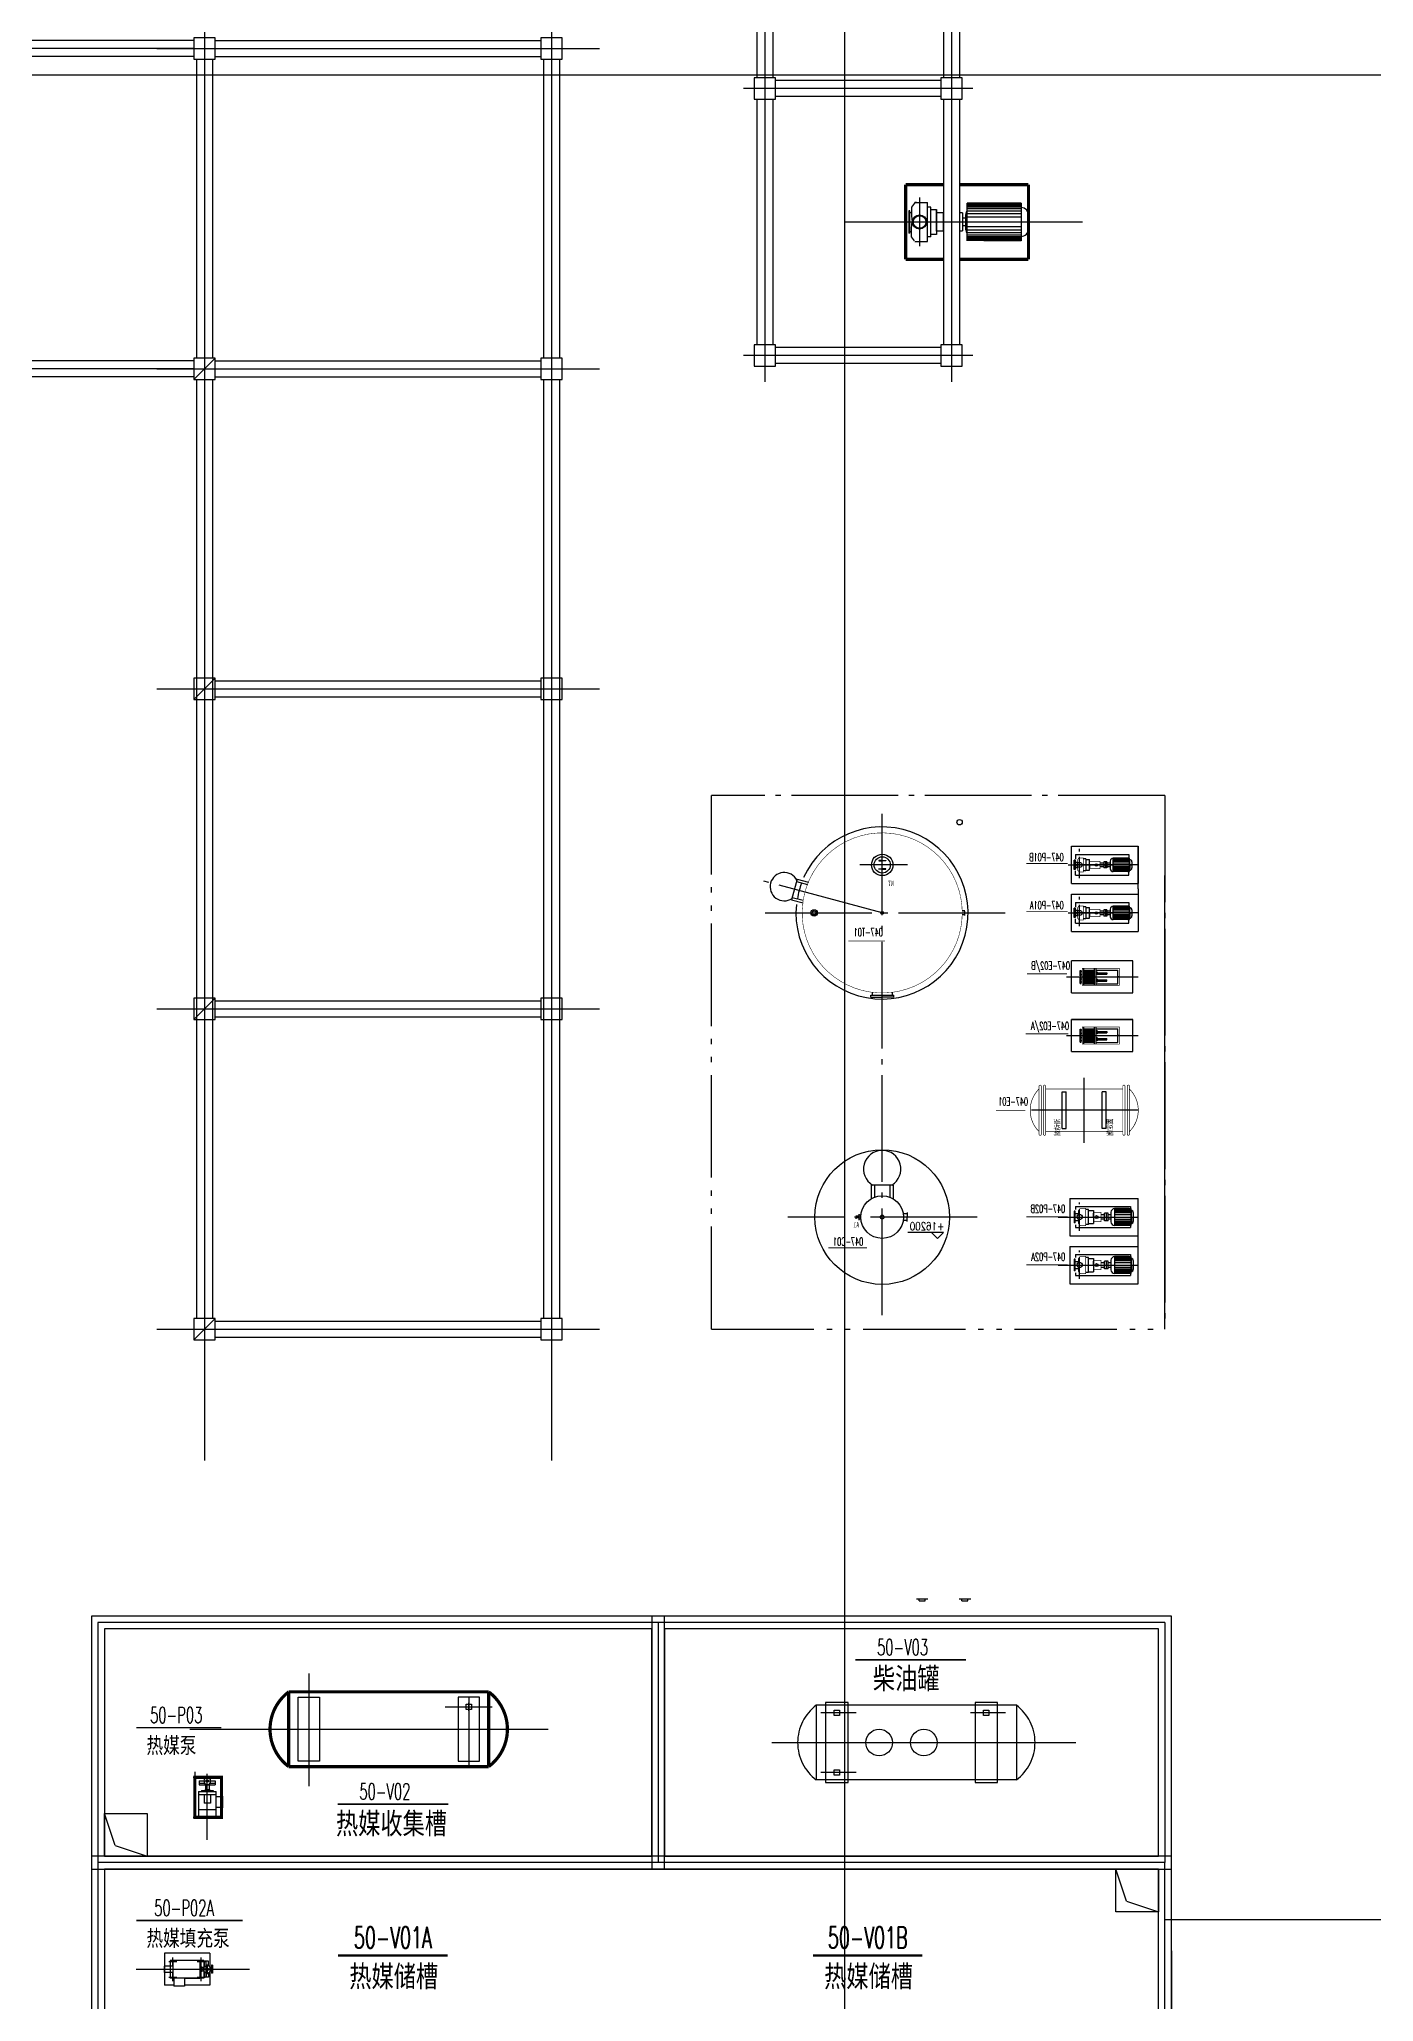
# Model space of a CAD drawing. Header units: metres. Extents: x -170 to 1091, y -90 to 504.
# Drawn here: x 284.9 to 309.91, y 63.89 to 100.67 of the extents above; entities that cross this region are included whole.
import ezdxf
from ezdxf.enums import TextEntityAlignment as Align

# ---------------------------------------------------------------- set-up
doc = ezdxf.new("R2010")
doc.units = ezdxf.units.M
for name, pattern in [('ACAD_ISO05W100', [33, 24, -3, 0, -3, 0, -3]), ('CENTER', [50.8, 31.75, -6.35, 6.35, -6.35]), ('CENTER2', [28.575, 19.05, -3.175, 3.175, -3.175]), ('CONTINOUS', [0]), ('DASH', [0.35, 0.25, -0.1]), ('DASHED', [19.05, 12.7, -6.35]), ('DOTE', [2.42, 2, -0.2, 0.02, -0.2]), ('PF_CENTER', [400, 250, -50, 50, -50]), ('PHANTOM2', [1.25, 0.625, -0.125, 0.125, -0.125, 0.125, -0.125])]:
    doc.linetypes.add(name, pattern=pattern)
for name, color, linetype in [('05', 4, 'PF_CENTER'), ('1', 7, 'CONTINUOUS'), ('3', 1, 'PHANTOM2'), ('AXIS_LINE', 1, 'CENTER'), ('DOTE', 1, 'DOTE'), ('JICHU', 3, 'CONTINUOUS'), ('PUB_DIM', 3, 'CONTINUOUS'), ('PUB_TEXT', 7, 'CONTINUOUS'), ('road', 2, 'CONTINUOUS'), ('基本标注', 4, 'CONTINUOUS'), ('基础线', 1, 'CONTINUOUS'), ('墙线', 1, 'CONTINUOUS'), ('定位中心线', 3, 'CENTER2'), ('方格网', 6, 'CONTINUOUS'), ('管架', 30, 'CONTINUOUS'), ('粗实线', 1, 'CONTINUOUS'), ('设备', 4, 'CONTINUOUS'), ('设备外型线', 4, 'CONTINUOUS')]:
    doc.layers.add(name, color=color, linetype=linetype)
doc.styles.add('_HZTXT', font='simplex.shx', dxfattribs={"width": 0.75, "bigfont": 'HZTXT.shx'})
doc.styles.add('DIM_FONT', font='SIMPLEX', dxfattribs={"width": 0.7, "bigfont": 'GBCBIG'})
doc.styles.add('YU1', font='txt', dxfattribs={"width": 0.75})

# ---------------------------------------------------------------- blocks, each defined once
blk = doc.blocks.new('A$C58FD6C44')
at = {"layer": 'JICHU'}
for p, q in [((0, 75), (150, 75)), ((75, 150), (75, 0))]:
    blk.add_line(p, q, dxfattribs=at)

msp = doc.modelspace()

# ---------------------------------------------------------------- linework, layer by layer
at = {"ltscale": 50}
for p, q in [((287.8, 94.299), (288.2, 94.699)), ((287.8, 88.299), (288.2, 88.699)), ((287.101, 88.499), (295.399, 88.499)), ((287.101, 82.499), (295.399, 82.499)), ((287.8, 82.299), (288.2, 82.699)), ((287.8, 76.299), (288.2, 76.699)), ((287.101, 76.499), (295.399, 76.499))]:
    msp.add_line(p, q, dxfattribs=at)
at = {"ltscale": 5}
for p, q in [((304.25, 84.849), (304.25, 85.549)), ((304.25, 85.549), (305.5, 85.549)), ((305.5, 84.749), (305.5, 85.549)), ((305.5, 85.549), (305.5, 84.849)), ((300.634, 85.279), (300.634, 85.273)), ((300.7, 85.279), (300.634, 85.279)), ((300.634, 85.273), (300.7, 85.273)), ((300.634, 85.119), (300.634, 85.124)), ((300.634, 85.124), (300.7, 85.124)), ((300.7, 85.119), (300.634, 85.119)), ((300.7, 85.279), (300.766, 85.279)), ((300.766, 85.273), (300.7, 85.273)), ((300.766, 85.124), (300.7, 85.124)), ((300.7, 85.119), (300.766, 85.119)), ((300.766, 85.279), (300.766, 85.273)), ((300.766, 85.119), (300.766, 85.124)), ((304.314, 85.25), (304.36, 85.25)), ((304.314, 85.148), (304.36, 85.148)), ((305.301, 85.073), (305.336, 85.073)), ((305.336, 85.073), (305.336, 85.325)), ((299.107, 84.934), (299.002, 84.545)), ((299.094, 84.889), (299.301, 84.833)), ((299.107, 84.934), (299.321, 84.877)), ((304.25, 84.849), (305.5, 84.849)), ((304.25, 83.949), (304.25, 84.649)), ((304.25, 84.649), (305.5, 84.649)), ((305.5, 84.749), (305.5, 83.949)), ((299.002, 84.545), (299.217, 84.488)), ((299.015, 84.591), (299.221, 84.535)), ((302.244, 84.336), (302.199, 84.336)), ((302.244, 84.261), (302.199, 84.261)), ((302.244, 84.299), (302.244, 84.349)), ((302.244, 84.299), (302.244, 84.249)), ((304.314, 84.35), (304.36, 84.35)), ((304.314, 84.248), (304.36, 84.248)), ((305.336, 84.173), (305.336, 84.425)), ((304.25, 83.949), (305.5, 83.949)), ((305.301, 84.173), (305.336, 84.173)), ((304.25, 82.799), (304.25, 83.399)), ((305.395, 83.399), (304.25, 83.399)), ((304.41, 83.117), (304.41, 83.222)), ((304.41, 83.222), (304.429, 83.222)), ((304.429, 83.117), (304.429, 83.222)), ((304.452, 83.199), (304.429, 83.199)), ((304.452, 83.139), (304.429, 83.139)), ((304.482, 82.939), (304.482, 83.259)), ((304.482, 83.229), (304.682, 83.229)), ((304.502, 82.969), (304.502, 83.229)), ((304.522, 82.969), (304.522, 83.229)), ((304.542, 82.969), (304.542, 83.229)), ((304.562, 82.969), (304.562, 83.229)), ((304.582, 82.969), (304.582, 83.229)), ((304.602, 82.969), (304.602, 83.229)), ((304.622, 82.969), (304.622, 83.229)), ((304.642, 82.969), (304.642, 83.229)), ((304.662, 82.969), (304.662, 83.229)), ((304.682, 82.939), (304.682, 83.259)), ((304.712, 82.939), (304.712, 83.259)), ((304.712, 83.229), (305.115, 83.229)), ((304.73, 83.19), (304.746, 83.179)), ((304.73, 83.142), (304.746, 83.153)), ((304.746, 83.179), (304.913, 83.179)), ((304.746, 83.153), (304.913, 83.153)), ((304.913, 83.179), (304.913, 83.153)), ((305.115, 82.969), (305.115, 83.229)), ((305.395, 82.799), (305.395, 83.399)), ((300.512, 82.815), (300.512, 82.756)), ((300.887, 82.815), (300.887, 82.756)), ((304.25, 82.799), (305.395, 82.799)), ((304.41, 83.117), (304.429, 83.117)), ((304.41, 83.082), (304.429, 83.082)), ((304.41, 82.977), (304.41, 83.082)), ((304.41, 82.977), (304.429, 82.977)), ((304.429, 82.977), (304.429, 83.082)), ((304.452, 83.059), (304.429, 83.059)), ((304.452, 82.999), (304.429, 82.999)), ((304.482, 82.969), (304.682, 82.969)), ((304.712, 82.969), (305.115, 82.969)), ((304.73, 83.057), (304.746, 83.046)), ((304.73, 83.009), (304.746, 83.02)), ((304.746, 83.046), (304.913, 83.046)), ((304.746, 83.02), (304.913, 83.02)), ((304.913, 83.02), (304.913, 83.046)), ((305.145, 83.099), (305.115, 83.099)), ((300.485, 82.722), (300.485, 82.756)), ((300.485, 82.756), (300.915, 82.756)), ((300.485, 82.722), (300.7, 82.722)), ((300.915, 82.722), (300.7, 82.722)), ((300.915, 82.722), (300.915, 82.756)), ((304.25, 82.299), (305.395, 82.299)), ((304.25, 81.699), (304.25, 82.299)), ((305.395, 82.299), (304.25, 82.299)), ((304.41, 82.016), (304.41, 82.122)), ((304.41, 82.122), (304.429, 82.122)), ((304.429, 82.016), (304.429, 82.122)), ((304.452, 82.099), (304.429, 82.099)), ((304.452, 82.039), (304.429, 82.039)), ((304.482, 81.839), (304.482, 82.159)), ((304.482, 82.129), (304.682, 82.129)), ((304.502, 81.869), (304.502, 82.129)), ((304.522, 81.869), (304.522, 82.129)), ((304.542, 81.869), (304.542, 82.129)), ((304.562, 81.869), (304.562, 82.129)), ((304.582, 81.869), (304.582, 82.129)), ((304.602, 81.869), (304.602, 82.129)), ((304.622, 81.869), (304.622, 82.129)), ((304.642, 81.869), (304.642, 82.129)), ((304.662, 81.869), (304.662, 82.129)), ((304.682, 81.839), (304.682, 82.159)), ((304.712, 81.839), (304.712, 82.159)), ((304.712, 82.129), (305.115, 82.129)), ((304.73, 82.09), (304.746, 82.079)), ((304.73, 82.042), (304.746, 82.052)), ((304.746, 82.079), (304.913, 82.079)), ((304.746, 82.052), (304.913, 82.052)), ((304.913, 82.079), (304.913, 82.052)), ((305.115, 81.869), (305.115, 82.129)), ((305.395, 81.699), (305.395, 82.299)), ((304.25, 81.699), (305.395, 81.699)), ((304.41, 82.016), (304.429, 82.016)), ((304.41, 81.982), (304.429, 81.982)), ((304.41, 81.876), (304.41, 81.982)), ((304.41, 81.876), (304.429, 81.876)), ((304.429, 81.876), (304.429, 81.982)), ((304.452, 81.959), (304.429, 81.959)), ((304.452, 81.899), (304.429, 81.899)), ((304.482, 81.869), (304.682, 81.869)), ((304.712, 81.869), (305.115, 81.869)), ((304.73, 81.956), (304.746, 81.946)), ((304.73, 81.909), (304.746, 81.919)), ((304.746, 81.946), (304.913, 81.946)), ((304.746, 81.919), (304.913, 81.919)), ((304.913, 81.919), (304.913, 81.946)), ((305.145, 81.999), (305.115, 81.999)), ((300.494, 79.199), (300.494, 78.942)), ((300.906, 79.199), (300.494, 79.199)), ((300.557, 79.199), (300.557, 78.973)), ((300.843, 79.199), (300.843, 78.973)), ((300.906, 79.199), (300.906, 78.942)), ((304.219, 78.949), (304.219, 78.249)), ((304.219, 78.949), (305.5, 78.949)), ((305.331, 78.757), (305.36, 78.757)), ((305.36, 78.757), (305.36, 78.442)), ((305.5, 77.348), (305.5, 78.949)), ((300.213, 78.63), (300.213, 78.599)), ((300.265, 78.616), (300.213, 78.616)), ((300.213, 78.568), (300.213, 78.599)), ((300.265, 78.582), (300.213, 78.582)), ((300.265, 78.541), (300.265, 78.653)), ((300.265, 78.639), (300.302, 78.639)), ((300.302, 78.56), (300.265, 78.56)), ((301.166, 78.661), (301.094, 78.661)), ((301.166, 78.536), (301.094, 78.536)), ((301.166, 78.683), (301.166, 78.599)), ((301.166, 78.515), (301.166, 78.599)), ((304.318, 78.663), (304.375, 78.663)), ((304.318, 78.535), (304.375, 78.535)), ((304.219, 78.249), (305.5, 78.249)), ((304.219, 78.049), (304.219, 77.349)), ((304.219, 78.049), (305.5, 78.049)), ((304.318, 77.763), (304.375, 77.763)), ((304.318, 77.635), (304.375, 77.635)), ((305.331, 77.857), (305.36, 77.857)), ((305.36, 77.857), (305.36, 77.542)), ((304.219, 77.349), (305.5, 77.349))]:
    msp.add_line(p, q, dxfattribs=at)
for p, q in [((304.25, 85.043), (304.25, 85.355)), ((304.3, 85.112), (304.3, 85.286)), ((304.314, 85.286), (304.3, 85.286)), ((304.314, 85.112), (304.3, 85.112)), ((304.314, 85.286), (304.314, 85.112)), ((304.515, 85.312), (304.475, 85.312)), ((304.515, 85.085), (304.475, 85.085)), ((304.515, 85.312), (304.515, 85.085)), ((304.515, 85.298), (304.586, 85.298)), ((304.515, 85.099), (304.586, 85.099)), ((304.586, 85.099), (304.586, 85.298)), ((304.586, 85.198), (304.586, 85.142)), ((304.855, 85.233), (304.784, 85.233)), ((304.855, 85.164), (304.784, 85.164)), ((304.855, 85.256), (304.855, 85.141)), ((304.884, 85.256), (304.855, 85.256)), ((304.884, 85.141), (304.855, 85.141)), ((304.884, 85.256), (304.884, 85.141)), ((304.912, 85.256), (304.884, 85.256)), ((304.912, 85.141), (304.884, 85.141)), ((304.912, 85.256), (304.912, 85.141)), ((304.976, 85.233), (304.912, 85.233)), ((304.976, 85.164), (304.912, 85.164)), ((304.976, 85.128), (304.976, 85.27)), ((305.031, 85.073), (305.031, 85.325)), ((305.336, 85.325), (305.031, 85.325)), ((305.336, 85.317), (305.031, 85.317)), ((305.336, 85.31), (305.031, 85.31)), ((305.336, 85.302), (305.031, 85.302)), ((305.336, 85.291), (305.031, 85.291)), ((305.336, 85.278), (305.031, 85.278)), ((305.336, 85.26), (305.031, 85.26)), ((305.336, 85.234), (305.031, 85.234)), ((305.336, 85.163), (305.031, 85.163)), ((305.336, 85.138), (305.031, 85.138)), ((305.336, 85.119), (305.031, 85.119)), ((305.336, 85.106), (305.031, 85.106)), ((305.336, 85.095), (305.031, 85.095)), ((305.336, 85.087), (305.031, 85.087)), ((305.336, 85.08), (305.031, 85.08)), ((305.301, 85.073), (305.031, 85.073)), ((305.38, 85.255), (305.38, 85.142)), ((302.244, 84.329), (302.244, 84.299)), ((304.25, 84.143), (304.25, 84.455)), ((304.3, 84.212), (304.3, 84.386)), ((304.314, 84.386), (304.3, 84.386)), ((304.314, 84.386), (304.314, 84.212)), ((304.515, 84.412), (304.475, 84.412)), ((304.515, 84.412), (304.515, 84.185)), ((304.515, 84.398), (304.586, 84.398)), ((304.586, 84.199), (304.586, 84.398)), ((304.586, 84.298), (304.586, 84.242)), ((304.855, 84.333), (304.784, 84.333)), ((304.855, 84.264), (304.784, 84.264)), ((304.855, 84.356), (304.855, 84.241)), ((304.884, 84.356), (304.855, 84.356)), ((304.884, 84.241), (304.855, 84.241)), ((304.884, 84.356), (304.884, 84.241)), ((304.912, 84.356), (304.884, 84.356)), ((304.912, 84.241), (304.884, 84.241)), ((304.912, 84.356), (304.912, 84.241)), ((304.976, 84.333), (304.912, 84.333)), ((304.976, 84.264), (304.912, 84.264)), ((304.976, 84.228), (304.976, 84.37)), ((305.031, 84.173), (305.031, 84.425)), ((305.336, 84.425), (305.031, 84.425)), ((305.336, 84.417), (305.031, 84.417)), ((305.336, 84.41), (305.031, 84.41)), ((305.336, 84.402), (305.031, 84.402)), ((305.336, 84.391), (305.031, 84.391)), ((305.336, 84.378), (305.031, 84.378)), ((305.336, 84.36), (305.031, 84.36)), ((305.336, 84.334), (305.031, 84.334)), ((305.336, 84.263), (305.031, 84.263)), ((305.336, 84.238), (305.031, 84.238)), ((305.38, 84.355), (305.38, 84.242)), ((304.314, 84.212), (304.3, 84.212)), ((304.515, 84.185), (304.475, 84.185)), ((304.515, 84.199), (304.586, 84.199)), ((305.336, 84.219), (305.031, 84.219)), ((305.336, 84.206), (305.031, 84.206)), ((305.336, 84.195), (305.031, 84.195)), ((305.336, 84.187), (305.031, 84.187)), ((305.336, 84.18), (305.031, 84.18)), ((305.301, 84.173), (305.031, 84.173)), ((304.219, 78.755), (304.219, 78.443)), ((304.569, 78.741), (304.519, 78.741)), ((304.569, 78.457), (304.569, 78.741)), ((304.569, 78.723), (304.658, 78.723)), ((304.658, 78.723), (304.658, 78.475)), ((305.056, 78.757), (305.056, 78.442)), ((305.331, 78.757), (305.056, 78.757)), ((305.36, 78.748), (305.056, 78.748)), ((305.36, 78.738), (305.056, 78.738)), ((305.36, 78.729), (305.056, 78.729)), ((305.36, 78.715), (305.056, 78.715)), ((304.318, 78.708), (304.3, 78.708)), ((304.3, 78.708), (304.3, 78.491)), ((304.318, 78.491), (304.3, 78.491)), ((304.318, 78.491), (304.318, 78.708)), ((304.569, 78.457), (304.519, 78.457)), ((304.569, 78.475), (304.658, 78.475)), ((304.658, 78.6), (304.658, 78.67)), ((304.865, 78.642), (304.803, 78.642)), ((304.865, 78.556), (304.803, 78.556)), ((304.865, 78.527), (304.865, 78.671)), ((304.901, 78.671), (304.865, 78.671)), ((304.901, 78.527), (304.865, 78.527)), ((304.901, 78.527), (304.901, 78.671)), ((304.937, 78.671), (304.901, 78.671)), ((304.937, 78.527), (304.901, 78.527)), ((304.937, 78.527), (304.937, 78.671)), ((304.986, 78.642), (304.937, 78.642)), ((304.986, 78.556), (304.937, 78.556)), ((304.986, 78.688), (304.986, 78.511)), ((305.36, 78.699), (305.056, 78.699)), ((305.36, 78.676), (305.056, 78.676)), ((305.36, 78.643), (305.056, 78.643)), ((305.36, 78.555), (305.056, 78.555)), ((305.36, 78.523), (305.056, 78.523)), ((305.36, 78.5), (305.056, 78.5)), ((305.36, 78.484), (305.056, 78.484)), ((305.36, 78.47), (305.056, 78.47)), ((305.36, 78.46), (305.056, 78.46)), ((305.36, 78.451), (305.056, 78.451)), ((305.36, 78.442), (305.056, 78.442)), ((305.41, 78.528), (305.41, 78.67)), ((304.219, 77.855), (304.219, 77.543)), ((304.318, 77.808), (304.3, 77.808)), ((304.3, 77.808), (304.3, 77.591)), ((304.318, 77.591), (304.318, 77.808)), ((304.569, 77.841), (304.519, 77.841)), ((304.569, 77.557), (304.569, 77.841)), ((304.569, 77.823), (304.658, 77.823)), ((304.658, 77.823), (304.658, 77.575)), ((304.658, 77.7), (304.658, 77.77)), ((304.865, 77.742), (304.803, 77.742)), ((304.865, 77.656), (304.803, 77.656)), ((304.865, 77.627), (304.865, 77.771)), ((304.901, 77.771), (304.865, 77.771)), ((304.901, 77.627), (304.865, 77.627)), ((304.901, 77.627), (304.901, 77.771)), ((304.937, 77.771), (304.901, 77.771)), ((304.937, 77.627), (304.901, 77.627)), ((304.937, 77.627), (304.937, 77.771)), ((304.986, 77.742), (304.937, 77.742)), ((304.986, 77.656), (304.937, 77.656)), ((304.986, 77.788), (304.986, 77.611)), ((305.056, 77.857), (305.056, 77.542)), ((305.331, 77.857), (305.056, 77.857)), ((305.36, 77.848), (305.056, 77.848)), ((305.36, 77.838), (305.056, 77.838)), ((305.36, 77.829), (305.056, 77.829)), ((305.36, 77.815), (305.056, 77.815)), ((305.36, 77.799), (305.056, 77.799)), ((305.36, 77.776), (305.056, 77.776)), ((305.36, 77.743), (305.056, 77.743)), ((305.36, 77.655), (305.056, 77.655)), ((305.36, 77.623), (305.056, 77.623)), ((305.41, 77.628), (305.41, 77.77)), ((304.318, 77.591), (304.3, 77.591)), ((304.569, 77.557), (304.519, 77.557)), ((304.569, 77.575), (304.658, 77.575)), ((305.36, 77.6), (305.056, 77.6)), ((305.36, 77.584), (305.056, 77.584)), ((305.36, 77.57), (305.056, 77.57)), ((305.36, 77.56), (305.056, 77.56)), ((305.36, 77.551), (305.056, 77.551)), ((305.36, 77.542), (305.056, 77.542)), ((292.95, 69.344), (292.95, 69.494)), ((287.885, 67.829), (287.885, 67.364)), ((287.885, 67.829), (288.215, 67.829)), ((287.885, 67.775), (288.215, 67.775)), ((287.9, 68.029), (287.982, 68.029)), ((287.9, 68.029), (287.9, 67.959)), ((287.9, 67.989), (287.996, 67.989)), ((287.9, 67.959), (288.2, 67.959)), ((287.94, 67.849), (288.16, 67.849)), ((287.94, 67.849), (287.94, 67.829)), ((287.99, 67.775), (287.99, 67.615)), ((288.01, 67.869), (288.09, 67.869)), ((288.01, 67.869), (288.01, 67.849)), ((288.014, 67.959), (288.014, 67.869)), ((288.086, 67.959), (288.086, 67.869)), ((288.09, 67.869), (288.09, 67.849)), ((288.104, 67.989), (288.2, 67.989)), ((288.11, 67.775), (288.11, 67.615)), ((288.117, 68.029), (288.2, 68.029)), ((288.16, 67.849), (288.16, 67.829)), ((288.2, 68.029), (288.2, 67.959)), ((288.215, 67.364), (288.215, 67.829)), ((288.215, 67.775), (288.215, 67.795)), ((288.215, 67.74), (288.345, 67.74)), ((287.885, 67.493), (288.215, 67.493)), ((288.11, 67.615), (287.99, 67.615)), ((288.215, 67.54), (288.345, 67.54)), ((287.405, 64.559), (287.245, 64.559)), ((287.245, 64.439), (287.245, 64.559)), ((287.405, 64.439), (287.245, 64.439)), ((287.405, 64.664), (287.405, 64.334)), ((287.909, 64.664), (287.909, 64.334)), ((287.929, 64.609), (287.909, 64.609)), ((287.929, 64.389), (287.909, 64.389)), ((287.929, 64.609), (287.929, 64.389)), ((287.949, 64.539), (287.929, 64.539)), ((287.949, 64.459), (287.929, 64.459)), ((287.949, 64.539), (287.949, 64.459)), ((287.982, 64.535), (287.949, 64.535)), ((287.982, 64.463), (287.949, 64.463)), ((288.03, 64.432), (288.03, 64.649)), ((288.03, 64.565), (288.03, 64.349)), ((287.625, 64.334), (287.909, 64.334))]:
    msp.add_line(p, q)
at = {"color": 1, "ltscale": 5}
for p, q in [((304.325, 85.394), (304.325, 85.308)), ((304.325, 85.394), (305.325, 85.394)), ((305.325, 85.394), (305.325, 85.325)), ((304.325, 85.004), (304.325, 85.09)), ((304.325, 85.004), (305.325, 85.004)), ((305.325, 85.004), (305.325, 85.073)), ((304.325, 84.494), (304.325, 84.408)), ((304.325, 84.494), (305.325, 84.494)), ((305.325, 84.494), (305.325, 84.425)), ((304.325, 84.104), (304.325, 84.19)), ((304.325, 84.104), (305.325, 84.104)), ((305.325, 84.104), (305.325, 84.173)), ((304.325, 78.794), (304.325, 78.743)), ((304.325, 78.794), (305.355, 78.794)), ((305.355, 78.794), (305.355, 78.757)), ((304.325, 78.455), (304.325, 78.404)), ((304.325, 78.404), (305.355, 78.404)), ((305.355, 78.442), (305.355, 78.404)), ((304.325, 77.894), (304.325, 77.843)), ((304.325, 77.894), (305.355, 77.894)), ((305.355, 77.894), (305.355, 77.857)), ((304.325, 77.555), (304.325, 77.504)), ((304.325, 77.504), (305.355, 77.504)), ((305.355, 77.542), (305.355, 77.504))]:
    msp.add_line(p, q, dxfattribs=at)
for points, const_width in [([(302.2, 84.299, 2.649501), (300.89, 82.811, 2.649501)], 0.009), ([(300.89, 82.811, 0.377429), (302.2, 84.299, 0.377429)], 0.009), ([(303.64, 81, 0.417229), (303.64, 80.2)], 0.012), ([(303.64, 81.051, -1), (303.681, 81.051, 1), (303.64, 81.051, -1)], 0.012), ([(303.722, 81.051, -1), (303.763, 81.051, 1), (303.722, 81.051, -1)], 0.012), ([(305.251, 81.051, 1), (305.21, 81.051, -1), (305.251, 81.051, 1)], 0.012), ([(305.333, 81.051, 1), (305.292, 81.051, -1), (305.333, 81.051, 1)], 0.012), ([(305.333, 81, -0.417229), (305.333, 80.2)], 0.012), ([(303.64, 80.152, 1), (303.681, 80.152, -1), (303.64, 80.152, 1)], 0.012), ([(303.722, 80.152, 1), (303.763, 80.152, -1), (303.722, 80.152, 1)], 0.012), ([(305.251, 80.152, -1), (305.21, 80.152, 1), (305.251, 80.152, -1)], 0.012), ([(305.333, 80.152, -1), (305.292, 80.152, 1), (305.333, 80.152, -1)], 0.012)]:
    msp.add_lwpolyline(points, format="xyb", dxfattribs=dict(const_width=const_width))
for points, const_width in [([(304.395, 85.329), (304.469, 85.329), (304.469, 85.068), (304.395, 85.068), (304.383, 85.074), (304.361, 85.102), (304.361, 85.153), (304.366, 85.199), (304.361, 85.244), (304.361, 85.295), (304.383, 85.323), (304.397, 85.33)], 0.012), ([(304.586, 85.266), (304.784, 85.266), (304.784, 85.128), (304.586, 85.128)], 0.012), ([(304.586, 85.276), (304.586, 85.276)], 0.0072), ([(304.586, 85.276), (304.586, 85.276)], 0.0072), ([(304.586, 85.276), (304.586, 85.276)], 0.0072), ([(304.586, 85.276), (304.586, 85.276)], 0.0072), ([(304.395, 84.429), (304.469, 84.429), (304.469, 84.168), (304.395, 84.168), (304.383, 84.174), (304.361, 84.202), (304.361, 84.253), (304.366, 84.299), (304.361, 84.344), (304.361, 84.395), (304.383, 84.423), (304.397, 84.43)], 0.012), ([(304.586, 84.366), (304.784, 84.366), (304.784, 84.228), (304.586, 84.228)], 0.012), ([(304.586, 84.376), (304.586, 84.376)], 0.0072), ([(304.586, 84.376), (304.586, 84.376)], 0.0072), ([(304.586, 84.376), (304.586, 84.376)], 0.0072), ([(304.586, 84.376), (304.586, 84.376)], 0.0072), ([(304.452, 82.939), (304.452, 83.259), (305.145, 83.259), (305.145, 82.939), (304.452, 82.939)], 0.012), ([(304.452, 81.839), (304.452, 82.159), (305.145, 82.159), (305.145, 81.839), (304.452, 81.839)], 0.012), ([(303.64, 80.15), (303.64, 81.051)], 0.012), ([(303.681, 80.15), (303.681, 81.052)], 0.012), ([(303.722, 80.151), (303.722, 81.053)], 0.012), ([(303.763, 80.152), (303.763, 81.051)], 0.012), ([(305.21, 81.001), (303.763, 81.001)], 0.012), ([(305.21, 80.152), (305.21, 81.051)], 0.012), ([(305.251, 80.151), (305.251, 81.053)], 0.012), ([(305.292, 80.15), (305.292, 81.052)], 0.012), ([(305.333, 80.15), (305.333, 81.051)], 0.012), ([(305.21, 80.201), (303.763, 80.201)], 0.012), ([(304.418, 78.436), (304.511, 78.436), (304.511, 78.762), (304.418, 78.762), (304.404, 78.755), (304.376, 78.72), (304.376, 78.656), (304.383, 78.599), (304.376, 78.542), (304.376, 78.479), (304.404, 78.444), (304.421, 78.435)], 0.012), ([(304.658, 78.515), (304.803, 78.515), (304.803, 78.688), (304.658, 78.688)], 0.012), ([(304.658, 78.503), (304.658, 78.503)], 0.009), ([(304.658, 78.503), (304.658, 78.503)], 0.009), ([(304.658, 78.503), (304.658, 78.503)], 0.009), ([(304.658, 78.503), (304.658, 78.503)], 0.009), ([(304.418, 77.536), (304.511, 77.536), (304.511, 77.862), (304.418, 77.862), (304.404, 77.855), (304.376, 77.82), (304.376, 77.756), (304.383, 77.699), (304.376, 77.642), (304.376, 77.579), (304.404, 77.544), (304.421, 77.535)], 0.012), ([(304.658, 77.615), (304.803, 77.615), (304.803, 77.788), (304.658, 77.788)], 0.012), ([(304.658, 77.603), (304.658, 77.603)], 0.009), ([(304.658, 77.603), (304.658, 77.603)], 0.009), ([(304.658, 77.603), (304.658, 77.603)], 0.009), ([(304.658, 77.603), (304.658, 77.603)], 0.009), ([(287.975, 68.109), (287.975, 68.089)], 0.015), ([(287.975, 68.109), (288.125, 68.109)], 0.015), ([(287.975, 68.089), (288.019, 68.089)], 0.015), ([(288.014, 68.089), (288.014, 68.086)], 0.015), ([(288.081, 68.089), (288.125, 68.089)], 0.015), ([(288.086, 68.089), (288.086, 68.086)], 0.015), ([(288.125, 68.109), (288.125, 68.089)], 0.015), ([(288.345, 67.74), (288.345, 67.54)], 0.015), ([(287.885, 67.364), (288.215, 67.364)], 0.015)]:
    msp.add_lwpolyline(points, dxfattribs=dict(const_width=const_width))
for points, const_width in [([(304.174, 85.224), (303.404, 85.224)], 0.015), ([(304.174, 84.324), (303.404, 84.324)], 0.015), ([(304.163, 83.158), (303.415, 83.158)], 0.015), ([(304.188, 82.033), (303.39, 82.033)], 0.015), ([(303.384, 80.6), (302.834, 80.6)], 0.015), ([(304.174, 78.602), (303.404, 78.602)], 0.015), ([(300.412, 78.022), (299.687, 78.022)], 0.015), ([(304.174, 77.702), (303.404, 77.702)], 0.015), ([(300.194, 70.299), (302.271, 70.299)], 0.03), ([(286.72, 69.028), (288.311, 69.028)], 0.03), ([(286.72, 65.413), (288.712, 65.413)], 0.03)]:
    msp.add_lwpolyline(points, dxfattribs=dict(at, const_width=const_width))
at = {"ltscale": 2}
for points in [[(290.15, 69.599), (290.15, 68.399), (289.75, 68.399), (289.75, 69.599)], [(293.15, 68.399), (293.15, 69.599), (292.75, 69.599), (292.75, 68.399)], [(292.9, 69.369), (292.9, 69.469), (293, 69.469), (293, 69.369)]]:
    msp.add_lwpolyline(points, close=True, dxfattribs=at)
at = {"color": 1, "ltscale": 5, "elevation": 2.497}
for points, const_width in [([(290.49, 67.594), (292.567, 67.594)], 0.03), ([(290.502, 64.759), (292.555, 64.759)], 0.04), ([(299.402, 64.759), (301.455, 64.759)], 0.04)]:
    msp.add_lwpolyline(points, dxfattribs=dict(at, const_width=const_width))
for points in [[(287.909, 64.664), (287.405, 64.664)], [(288, 64.544), (288, 64.649)], [(288.07, 64.649), (288, 64.649)], [(288, 64.453), (288, 64.349)], [(288.07, 64.563), (288.07, 64.649)], [(288.07, 64.565), (288.07, 64.563)], [(288.07, 64.434), (288.07, 64.349)], [(288.13, 64.535), (288.107, 64.535)], [(288.13, 64.463), (288.107, 64.463)], [(288.15, 64.574), (288.13, 64.574)], [(288.13, 64.574), (288.13, 64.424)], [(288.15, 64.424), (288.13, 64.424)], [(288.15, 64.574), (288.15, 64.424)], [(287.425, 64.334), (287.425, 64.183)], [(287.625, 64.183), (287.425, 64.183)], [(287.625, 64.334), (287.625, 64.183)], [(288.07, 64.349), (288, 64.349)]]:
    msp.add_lwpolyline(points)
at = {"ltscale": 5}
for centre, radius in [((300.7, 85.199), 0.201), ((300.7, 85.199), 0.152), ((299.425, 84.299), 0.0607), ((299.425, 84.299), 0.0375), ((300.7, 84.299), 0.0264), ((300.7, 78.599), 1.262), ((300.7, 78.599), 0.4), ((300.7, 78.599), 0.0352)]:
    msp.add_circle(centre, radius, dxfattribs=at)
for centre, radius in [((304.4, 85.199), 0.0473), ((304.4, 84.299), 0.0473), ((304.4, 78.599), 0.049), ((304.4, 77.699), 0.049), ((288.05, 68.029), 0.024), ((288.05, 64.499), 0.024)]:
    msp.add_circle(centre, radius)
for centre, radius, start, end in [((300.696, 84.298), 1.613, 174.3653, 155.6347), ((298.864, 84.791), 0.265, 26.7558, 303.2442), ((300.338, 84.396), 1.238, 157.8454, 172.1546), ((300.7, 79.499), 0.35, 301.0027, 238.9973)]:
    msp.add_arc(centre, radius, start, end, dxfattribs=at)
for centre, radius, start, end in [((305.031, 85.27), 0.0553, 90, 180), ((305.031, 85.128), 0.0553, 180, 270), ((305.336, 85.255), 0.0442, 0, 90), ((305.336, 85.142), 0.0442, 270, 0), ((305.031, 84.37), 0.0553, 90, 180), ((305.336, 84.355), 0.0442, 0, 90), ((305.336, 84.242), 0.0442, 270, 0), ((305.031, 84.228), 0.0553, 180, 270), ((305.056, 78.688), 0.0691, 90, 180), ((305.354, 78.67), 0.056, 0.2967, 83.0557), ((305.056, 78.511), 0.0691, 180, 270), ((305.354, 78.529), 0.056, 276.9443, 359.7033), ((305.056, 77.788), 0.0691, 90, 180), ((305.354, 77.77), 0.056, 0.2967, 83.0557), ((305.354, 77.629), 0.056, 276.9443, 359.7033), ((305.056, 77.611), 0.0691, 180, 270), ((288.05, 68.029), 0.0675, 0, 180), ((288.05, 68.029), 0.0675, 180, 0), ((288.039, 64.499), 0.0675, 90, 270), ((288.05, 64.499), 0.0675, 270, 90)]:
    msp.add_arc(centre, radius, start, end)
at = {"layer": '05', "ltscale": 8}
for p, q in [((287.8, 100.499, 0), (280.5, 100.499, 0)), ((287.8, 94.499, 0), (280.5, 94.499, 0))]:
    msp.add_line(p, q, dxfattribs=at)
at = {"layer": '1', "linetype": 'ByBlock', "ltscale": 5, "const_width": 0.0112}
msp.add_lwpolyline([(300.752, 83.771), (300.068, 83.771)], dxfattribs=at)
at = {"layer": '3', "linetype": 'CONTINOUS'}
for p, q in [((304.73, 83.19), (304.712, 83.19)), ((304.73, 83.142), (304.712, 83.142)), ((304.73, 83.19), (304.73, 83.142)), ((304.746, 83.179), (304.746, 83.153)), ((304.913, 83.166), (304.746, 83.166)), ((304.73, 83.057), (304.712, 83.057)), ((304.73, 83.009), (304.712, 83.009)), ((304.73, 83.009), (304.73, 83.057)), ((304.746, 83.02), (304.746, 83.046)), ((304.913, 83.033), (304.746, 83.033)), ((304.73, 82.09), (304.712, 82.09)), ((304.73, 82.042), (304.712, 82.042)), ((304.73, 82.09), (304.73, 82.042)), ((304.746, 82.079), (304.746, 82.052)), ((304.913, 82.066), (304.746, 82.066)), ((304.73, 81.956), (304.712, 81.956)), ((304.73, 81.909), (304.712, 81.909)), ((304.73, 81.909), (304.73, 81.956)), ((304.746, 81.919), (304.746, 81.946)), ((304.913, 81.932), (304.746, 81.932))]:
    msp.add_line(p, q, dxfattribs=at)
at = {"layer": 'AXIS_LINE'}
for p, q in [((301.171, 85.199), (300.282, 85.199)), ((305.5, 85.199), (304.296, 85.199)), ((305.5, 84.299), (304.296, 84.299))]:
    msp.add_line(p, q, dxfattribs=at)
at = {"layer": 'DOTE', "ltscale": 1000}
for p, q in [((301.4, 97.705, -2.498), (301.4, 96.793, -2.498)), ((287.721, 68.999), (294.44, 68.999)), ((298.631, 68.749), (304.33, 68.749))]:
    msp.add_line(p, q, dxfattribs=at)
at = {"layer": 'DOTE'}
for p, q in [((306, 86.499), (297.5, 86.499)), ((306, 86.499), (306, 76.499)), ((300.7, 76.759), (300.7, 86.153)), ((304.184, 85.199), (305.371, 85.199)), ((300.7, 84.299), (298.431, 84.907)), ((298.505, 84.299), (303.094, 84.299)), ((304.184, 84.299), (305.371, 84.299)), ((304.156, 83.099), (305.5, 83.099)), ((304.156, 81.999), (305.5, 81.999)), ((304.486, 79.989), (304.486, 81.21)), ((305.5, 80.6), (303.323, 80.6)), ((302.48, 78.599), (298.934, 78.599)), ((303.999, 78.599), (305.5, 78.599)), ((303.999, 77.699), (305.5, 77.699))]:
    msp.add_line(p, q, dxfattribs=at)
at = {"layer": 'DOTE', "linetype": 'ACAD_ISO05W100', "ltscale": 0.08}
for q in [(297.5, 86.499), (306, 76.499)]:
    msp.add_line((297.5, 76.499), q, dxfattribs=at)
at = {"layer": 'DOTE', "ltscale": 0.2}
for p, q in [((304.4, 84.953), (304.4, 85.499)), ((304.4, 84.053), (304.4, 84.599)), ((304.4, 78.339), (304.4, 78.871)), ((304.4, 77.439), (304.4, 77.971))]:
    msp.add_line(p, q, dxfattribs=at)
at = {"layer": 'DOTE', "ltscale": 500}
msp.add_line((289.95, 70.045), (289.95, 67.929), dxfattribs=at)
at = {"layer": 'DOTE', "ltscale": 20}
msp.add_line((292.95, 69.596), (292.95, 68.299), dxfattribs=at)
at = {"layer": 'DOTE', "ltscale": 300}
msp.add_line((292.511, 69.419), (293.389, 69.419), dxfattribs=at)
at = {"layer": 'DOTE', "ltscale": 10}
msp.add_line((287.951, 68.029), (288.151, 68.029), dxfattribs=at)
at = {"layer": 'PUB_DIM'}
for p, q in [((301.734, 78.31), (301.178, 78.31)), ((301.847, 78.31), (301.622, 78.31)), ((301.622, 78.31), (301.734, 78.197)), ((301.734, 78.197), (301.847, 78.31))]:
    msp.add_line(p, q, dxfattribs=at)
at = {"layer": 'road', "linetype": 'Continuous'}
for p, q in [((313.18, 65.429), (306, 65.429)), ((306.12, 64.845), (306.12, 40))]:
    msp.add_line(p, q, dxfattribs=at)
at = {"layer": '基本标注', "ltscale": 0.01}
for p, q in [((288, 131), (288, 74.034)), ((294.5, 131), (294.5, 74.034)), ((298.5, 119.749), (298.5, 94.25)), ((302, 119.749), (302, 94.25)), ((287.101, 100.499), (295.399, 100.499)), ((302.4, 99.749), (298.1, 99.749)), ((302.4, 94.749), (298.1, 94.749)), ((287.101, 94.499), (295.399, 94.499)), ((306, 76.499), (306, 84.999))]:
    msp.add_line(p, q, dxfattribs=at)
at = {"layer": '基本标注', "linetype": 'DASH', "ltscale": 1000}
for p, q in [((299.465, 69.449), (299.465, 68.049)), ((303.215, 69.449), (299.465, 69.449)), ((300.213, 69.309), (299.552, 69.309)), ((303.013, 69.309), (302.352, 69.309)), ((303.215, 69.449), (303.215, 68.049)), ((303.215, 68.049), (299.465, 68.049)), ((300.213, 68.189), (299.552, 68.189))]:
    msp.add_line(p, q, dxfattribs=at)
at = {"layer": '基本标注', "const_width": 0.06}
for points in [[(301.141, 97.949), (301.85, 97.949)], [(302.15, 97.949), (302.85, 97.949)], [(302.85, 97.949), (303.441, 97.949)], [(303.441, 97.949), (303.441, 96.549)], [(301.141, 96.549), (301.85, 96.549)], [(302.15, 96.549), (302.85, 96.549)], [(302.85, 96.549), (303.441, 96.549)], [(289.575, 69.699), (289.575, 68.299)], [(293.325, 69.699), (289.575, 69.699)], [(293.325, 69.699), (293.325, 68.299)], [(287.815, 67.349), (288.315, 67.349), (288.315, 68.099), (287.815, 68.099), (287.815, 67.349)], [(293.325, 68.299), (289.575, 68.299)]]:
    msp.add_lwpolyline(points, dxfattribs=at)
at = {"layer": '基本标注', "const_width": 0.06, "elevation": -2.498}
msp.add_lwpolyline([(301.141, 97.949), (301.141, 96.549)], dxfattribs=at)
at = {"layer": '基本标注', "const_width": 0.06}
for points in [[(289.575, 68.299, -0.5), (289.575, 69.699)], [(293.325, 68.299, 0.5), (293.325, 69.699)]]:
    msp.add_lwpolyline(points, format="xyb", dxfattribs=at)
at = {"layer": '基本标注', "linetype": 'DASH', "ltscale": 1000}
for points in [[(300.06, 67.999), (300.06, 69.499), (299.64, 69.499), (299.64, 67.999)], [(299.8, 69.259), (299.8, 69.359), (299.9, 69.359), (299.9, 69.259)], [(302.86, 67.999), (302.86, 69.499), (302.44, 69.499), (302.44, 67.999)], [(302.6, 69.259), (302.6, 69.359), (302.7, 69.359), (302.7, 69.259)], [(299.8, 68.139), (299.8, 68.239), (299.9, 68.239), (299.9, 68.139)]]:
    msp.add_lwpolyline(points, close=True, dxfattribs=at)
for centre, start, end in [((299.99, 68.749), 126.8699, 233.1301), ((302.69, 68.749), 306.8699, 53.1301)]:
    msp.add_arc(centre, 0.875, start, end, dxfattribs=at)
at = {"layer": '基础线', "ltscale": 0.3}
for p, q in [((288.095, 64.799), (287.245, 64.799)), ((287.245, 64.799), (287.245, 64.199)), ((288.095, 64.799), (288.095, 64.199)), ((287.425, 64.199), (287.245, 64.199)), ((288.095, 64.199), (287.625, 64.199))]:
    msp.add_line(p, q, dxfattribs=at)
at = {"layer": '墙线'}
for centre in [(300.643, 68.749), (301.481, 68.749)]:
    msp.add_circle(centre, 0.25, dxfattribs=at)
at = {"layer": '定位中心线', "linetype": 'DOTE', "ltscale": 1000}
for p, q in [((299.996, 97.249), (304.452, 97.249)), ((306, 70.999), (286, 70.999)), ((286, 70.999), (286, 66.499)), ((296.5, 70.999), (296.5, 66.499)), ((306, 70.999), (306, 66.499))]:
    msp.add_line(p, q, dxfattribs=at)
at = {"layer": '定位中心线', "linetype": 'CENTER2'}
for p, q in [((288.05, 66.926), (288.05, 68.161)), ((288.139, 64.499), (287.953, 64.499)), ((288.05, 64.589), (288.05, 64.409))]:
    msp.add_line(p, q, dxfattribs=at)
at = {"layer": '定位中心线', "linetype": 'DOTE', "ltscale": 500}
msp.add_line((286.716, 64.499), (288.84, 64.499), dxfattribs=at)
at = {"layer": '定位中心线'}
for points in [[(287.8, 100.699), (287.8, 100.299), (288.2, 100.299), (288.2, 100.699)], [(294.3, 100.699), (294.3, 100.299), (294.7, 100.299), (294.7, 100.699)], [(298.3, 99.949), (298.3, 99.549), (298.7, 99.549), (298.7, 99.949)], [(301.8, 99.949), (301.8, 99.549), (302.2, 99.549), (302.2, 99.949)], [(298.3, 94.949), (298.3, 94.549), (298.7, 94.549), (298.7, 94.949)], [(301.8, 94.949), (301.8, 94.549), (302.2, 94.549), (302.2, 94.949)], [(287.8, 94.699), (287.8, 94.299), (288.2, 94.299), (288.2, 94.699)], [(294.3, 94.699), (294.3, 94.299), (294.7, 94.299), (294.7, 94.699)], [(287.8, 88.699), (287.8, 88.299), (288.2, 88.299), (288.2, 88.699)], [(294.3, 88.699), (294.3, 88.299), (294.7, 88.299), (294.7, 88.699)], [(287.8, 82.699), (287.8, 82.299), (288.2, 82.299), (288.2, 82.699)], [(294.3, 82.699), (294.3, 82.299), (294.7, 82.299), (294.7, 82.699)], [(287.8, 76.699), (287.8, 76.299), (288.2, 76.299), (288.2, 76.699)], [(294.3, 76.699), (294.3, 76.299), (294.7, 76.299), (294.7, 76.699)]]:
    msp.add_lwpolyline(points, close=True, dxfattribs=at)
at = {"layer": '定位中心线', "linetype": 'DOTE', "ltscale": 1000}
msp.add_lwpolyline([(286, 42.999), (306, 42.999), (306, 66.499), (286, 66.499)], close=True, dxfattribs=at)
at = {"layer": '方格网', "color": 6, "linetype": 'Continuous'}
for p, q in [((300, -54.65), (300, 494.065)), ((850.549, 100), (-76.882, 100))]:
    msp.add_line(p, q, dxfattribs=at)
at = {"layer": '管架', "ltscale": 1000}
for p, q in [((298.35, 104.549), (298.35, 99.949)), ((298.65, 104.549), (298.65, 99.949)), ((301.85, 104.549), (301.85, 99.949)), ((302.15, 104.549), (302.15, 99.949)), ((287.8, 100.649, 0), (282.2, 100.649, 0)), ((288.2, 100.649), (294.3, 100.649)), ((287.8, 100.349, 0), (282.2, 100.349, 0)), ((287.85, 100.299), (287.85, 94.699)), ((288.15, 100.299), (288.15, 94.699)), ((288.2, 100.349), (294.3, 100.349)), ((294.35, 100.299), (294.35, 94.699)), ((294.65, 100.299), (294.65, 94.699)), ((301.8, 99.899), (298.7, 99.899)), ((298.35, 99.549), (298.35, 94.949)), ((298.65, 99.549), (298.65, 94.949)), ((301.8, 99.599), (298.7, 99.599)), ((301.85, 99.549), (301.85, 94.949)), ((302.15, 99.549), (302.15, 94.949)), ((287.8, 94.649, 0), (282.2, 94.649, 0)), ((288.2, 94.649), (294.3, 94.649)), ((301.8, 94.899), (298.7, 94.899)), ((301.8, 94.599), (298.7, 94.599)), ((287.8, 94.349, 0), (282.2, 94.349, 0)), ((287.85, 94.299), (287.85, 76.699)), ((288.15, 94.299), (288.15, 76.699)), ((288.2, 94.349), (294.3, 94.349)), ((294.35, 94.299), (294.35, 76.699)), ((294.65, 94.299), (294.65, 76.699)), ((288.2, 88.649), (294.3, 88.649)), ((288.2, 88.349), (294.3, 88.349)), ((288.2, 82.649), (294.3, 82.649)), ((288.2, 82.349), (294.3, 82.349)), ((288.2, 76.649), (294.3, 76.649)), ((288.2, 76.349), (294.3, 76.349))]:
    msp.add_line(p, q, dxfattribs=at)
at = {"layer": '管架', "ltscale": 0.3}
for p, q in [((287.785, 68.099), (288.315, 68.099)), ((287.815, 68.199), (287.815, 67.349)), ((288.315, 68.099), (288.315, 67.349)), ((287.785, 67.349), (288.315, 67.349))]:
    msp.add_line(p, q, dxfattribs=at)
at = {"layer": '管架'}
for p, q in [((286.32, 66.819), (286.12, 67.419)), ((286.32, 66.819), (286.92, 66.619)), ((305.28, 65.779), (305.08, 66.379)), ((305.28, 65.779), (305.88, 65.579))]:
    msp.add_line(p, q, dxfattribs=at)
for points in [[(296.62, 66.379), (296.62, 71.119), (285.88, 71.119), (285.88, 66.379)], [(306.12, 66.379), (306.12, 71.119), (296.38, 71.119), (296.38, 66.379)], [(296.38, 66.619), (296.38, 70.879), (286.12, 70.879), (286.12, 66.619)], [(305.88, 66.619), (305.88, 70.879), (296.62, 70.879), (296.62, 66.619)], [(286.12, 67.419), (286.92, 67.419), (286.92, 66.619), (286.12, 66.619)], [(286.12, 66.379), (286.12, 43.119), (305.88, 43.119), (305.88, 66.379), (286.12, 66.379)], [(305.08, 66.379), (305.88, 66.379), (305.88, 65.579), (305.08, 65.579)]]:
    msp.add_lwpolyline(points, close=True, dxfattribs=at)
msp.add_lwpolyline([(285.88, 66.619), (285.88, 42.879), (306.12, 42.879), (306.12, 66.619), (285.88, 66.619)], dxfattribs=at)
at = {"layer": '粗实线'}
for p, q in [((301.34, 71.444), (301.558, 71.444)), ((301.34, 71.444), (301.558, 71.444)), ((301.393, 71.406), (301.393, 71.444)), ((301.393, 71.406), (301.393, 71.444)), ((301.393, 71.406), (301.505, 71.406)), ((301.393, 71.406), (301.505, 71.406)), ((301.505, 71.406), (301.505, 71.444)), ((301.505, 71.406), (301.505, 71.444)), ((302.14, 71.444), (302.358, 71.444)), ((302.14, 71.444), (302.358, 71.444)), ((302.193, 71.406), (302.193, 71.444)), ((302.193, 71.406), (302.193, 71.444)), ((302.193, 71.406), (302.305, 71.406)), ((302.193, 71.406), (302.305, 71.406)), ((302.305, 71.406), (302.305, 71.444)), ((302.305, 71.406), (302.305, 71.444))]:
    msp.add_line(p, q, dxfattribs=at)
at = {"layer": '设备', "color": 0}
for p, q in [((301.307, 97.601, -2.498), (301.249, 97.527, -2.498)), ((301.249, 97.527, -2.498), (301.249, 97.367, -2.498)), ((301.312, 97.616, -2.498), (301.307, 97.601, -2.498)), ((301.312, 97.616, -2.498), (301.547, 97.616, -2.498)), ((301.341, 97.616, -2.498), (301.312, 97.616, -2.498)), ((301.613, 97.526, -2.498), (301.547, 97.526, -2.498)), ((301.613, 97.484, -2.498), (301.719, 97.484, -2.498)), ((301.719, 97.484, -2.498), (301.719, 97.014, -2.498)), ((301.22, 97.456, -2.498), (301.2, 97.456, -2.498)), ((301.22, 97.042, -2.498), (301.22, 97.456, -2.498)), ((301.22, 97.044, -2.498), (301.22, 97.426, -2.498)), ((301.22, 97.426, -2.498), (301.249, 97.426, -2.498)), ((301.249, 97.367, -2.498), (301.259, 97.25, -2.498)), ((301.249, 97.131, -2.498), (301.259, 97.25, -2.498)), ((301.249, 96.97, -2.498), (301.249, 97.131, -2.498)), ((301.719, 97.396, -2.498), (301.719, 97.469, -2.498)), ((301.85, 97.418, -2.498), (301.719, 97.418, -2.498)), ((301.719, 97.417, -2.498), (301.719, 97.079, -2.498)), ((301.719, 97.079, -2.498), (301.719, 97.417, -2.498)), ((301.719, 97.241, -2.498), (301.719, 97.358, -2.498)), ((302.154, 97.321, -2.498), (302.15, 97.321, -2.498)), ((302.154, 97.177, -2.498), (302.15, 97.177, -2.498)), ((302.205, 97.418, -2.498), (302.154, 97.418, -2.498)), ((302.154, 97.08, -2.498), (302.154, 97.418, -2.498)), ((302.205, 97.418, -2.498), (302.205, 97.08, -2.498)), ((302.263, 97.321, -2.498), (302.205, 97.321, -2.498)), ((302.263, 97.177, -2.498), (302.205, 97.177, -2.498)), ((301.22, 97.042, -2.498), (301.2, 97.042, -2.498)), ((301.22, 97.071, -2.498), (301.249, 97.071, -2.498)), ((301.307, 96.897, -2.498), (301.249, 96.97, -2.498)), ((301.312, 96.882, -2.498), (301.547, 96.882, -2.498)), ((301.356, 96.882, -2.498), (301.547, 96.882, -2.498)), ((301.613, 96.971, -2.498), (301.547, 96.971, -2.498)), ((301.719, 97.014, -2.498), (301.613, 97.014, -2.498)), ((301.719, 97.08, -2.498), (301.85, 97.08, -2.498)), ((301.719, 97.079, -2.498), (301.719, 97.079, -2.498)), ((301.719, 97.079, -2.498), (301.719, 97.079, -2.498)), ((301.719, 97.079, -2.498), (301.719, 97.079, -2.498)), ((301.719, 97.079, -2.498), (301.719, 97.079, -2.498)), ((302.154, 97.08, -2.498), (302.205, 97.08, -2.498)), ((302.205, 97.08, -2.498), (302.205, 97.08, -2.498)), ((302.205, 97.08, -2.498), (302.205, 97.08, -2.498)), ((302.205, 97.08, -2.498), (302.205, 97.08, -2.498))]:
    msp.add_line(p, q, dxfattribs=at)
at = {"layer": '设备'}
for p, q in [((301.547, 96.882, -2.498), (301.547, 97.616, -2.498)), ((301.613, 96.971, -2.498), (301.613, 97.526, -2.498)), ((303.304, 97.599, -2.498), (302.292, 97.599, -2.498)), ((302.292, 96.898, -2.498), (302.292, 97.599, -2.498)), ((303.304, 97.576, -2.498), (302.292, 97.576, -2.498)), ((303.304, 97.553, -2.498), (302.292, 97.553, -2.498)), ((303.304, 97.529, -2.498), (302.292, 97.529, -2.498)), ((303.304, 97.495, -2.498), (302.292, 97.495, -2.498)), ((303.304, 97.599, -2.498), (302.602, 97.599, -2.498)), ((303.304, 97.599, -2.498), (303.304, 96.898, -2.498)), ((301.2, 97.456, -2.498), (301.2, 97.042, -2.498)), ((301.84, 97.418, -2.498), (301.84, 97.08, -2.498)), ((302.263, 97.382, -2.498), (302.263, 97.116, -2.498)), ((303.304, 97.454, -2.498), (302.292, 97.454, -2.498)), ((303.304, 97.404, -2.498), (302.292, 97.404, -2.498)), ((303.304, 97.339, -2.498), (302.292, 97.339, -2.498)), ((303.304, 97.159, -2.498), (302.292, 97.159, -2.498)), ((303.442, 97.116, -2.498), (303.442, 97.382, -2.498)), ((303.304, 97.094, -2.498), (302.292, 97.094, -2.498)), ((303.304, 97.044, -2.498), (302.292, 97.044, -2.498)), ((303.304, 97.003, -2.498), (302.292, 97.003, -2.498)), ((303.304, 96.968, -2.498), (302.292, 96.968, -2.498)), ((303.304, 96.945, -2.498), (302.292, 96.945, -2.498)), ((303.304, 96.922, -2.498), (302.292, 96.922, -2.498)), ((303.304, 96.899, -2.498), (302.292, 96.899, -2.498)), ((303.304, 96.898, -2.498), (302.602, 96.898, -2.498))]:
    msp.add_line(p, q, dxfattribs=at)
at = {"layer": '设备', "color": 2, "linetype": 'Continuous'}
for p, q in [((304.074, 80.258), (304.074, 80.945)), ((304.074, 80.945), (304.151, 80.945)), ((304.151, 80.258), (304.151, 80.945)), ((304.822, 80.258), (304.822, 80.945)), ((304.899, 80.945), (304.822, 80.945)), ((304.899, 80.258), (304.899, 80.945)), ((304.074, 80.258), (304.151, 80.258)), ((304.899, 80.258), (304.822, 80.258))]:
    msp.add_line(p, q, dxfattribs=at)
at = {"layer": '设备'}
for radius in [0.132, 0.118]:
    msp.add_circle((301.4, 97.249, -2.498), radius, dxfattribs=at)
at = {"layer": '设备', "color": 6, "linetype": 'Continuous'}
msp.add_circle((302.15, 85.999), 0.05, dxfattribs=at)
at = {"layer": '设备'}
for centre, start, end in [((303.304, 97.382, -2.498), 0, 90), ((302.401, 97.382, -2.498), 141.8831, 180), ((302.401, 97.116, -2.498), 180, 218.1169), ((303.304, 97.116, -2.498), 270.0033, 0.7367)]:
    msp.add_arc(centre, 0.138, start, end, dxfattribs=at)
at = {"layer": '设备外型线', "linetype": 'DASHED'}
for p, q in [((305.344, 85.199), (305.344, 85.279)), ((305.344, 85.199), (305.344, 85.118)), ((305.344, 84.299), (305.344, 84.379)), ((305.344, 84.299), (305.344, 84.218)), ((305.371, 78.599), (305.371, 78.711)), ((305.371, 78.599), (305.371, 78.487)), ((305.371, 77.699), (305.371, 77.811)), ((305.371, 77.699), (305.371, 77.587)), ((288.106, 64.536), (288.106, 64.461))]:
    msp.add_line(p, q, dxfattribs=at)
at = {"layer": '设备外型线'}
for points in [[(287.985, 64.664), (287.355, 64.664)], [(287.355, 64.664), (287.355, 64.334)], [(287.985, 64.664), (287.985, 64.334)], [(287.985, 64.334), (287.355, 64.334)]]:
    msp.add_lwpolyline(points, dxfattribs=at)
at = {"layer": '设备外型线', "ltscale": 0.3}
for centre, radius in [((304.716, 85.199), 0.0216), ((304.716, 84.299), 0.0216), ((304.719, 78.599), 0.027), ((304.719, 77.699), 0.027)]:
    msp.add_circle(centre, radius, dxfattribs=at)

# ---------------------------------------------------------------- block references
at = {"ltscale": 100, "xscale": 0.001, "yscale": 0.001, "zscale": 0.001, "rotation": 90}
for p in [(287.48, 64.569), (287.48, 64.279), (288.01, 64.569), (288.01, 64.279)]:
    msp.add_blockref('A$C58FD6C44', p, dxfattribs=at)

# ---------------------------------------------------------------- texts
at = {"style": 'YU1', "width": 0.8}
for s, height, p in [('柴油罐', 0.4, (300.525, 69.753, -1.249)), ('热媒泵', 0.3, (286.909, 68.548, -1.249)), ('热媒收集槽', 0.4, (290.462, 67.034, 1.249)), ('热媒填充泵', 0.3, (286.909, 64.933, -1.249))]:
    msp.add_text(s, height=height, dxfattribs=at).set_placement(p)
for p in [(291.544, 64.376, 2.497), (300.444, 64.376, 2.497)]:
    msp.add_text('热媒储槽', height=0.4, dxfattribs=at).set_placement(p, align=Align.MIDDLE)
at = {"layer": '1', "linetype": 'ByBlock', "ltscale": 5, "style": '_HZTXT', "text_generation_flag": 2, "width": 0.6}
for s, p in [('047-P01B', (304.103, 85.267)), ('047-P01A', (304.103, 84.367)), ('047-T01', (300.712, 83.862)), ('047-E02/B', (304.219, 83.236)), ('047-E02/A', (304.203, 82.105)), ('047-E01', (303.434, 80.689)), ('047-P02B', (304.13, 78.68)), ('047-C01', (300.345, 78.063)), ('047-P02A', (304.13, 77.78))]:
    msp.add_text(s, height=0.15, dxfattribs=at).set_placement(p)
at = {"layer": '1', "color": 2, "linetype": 'ByBlock', "ltscale": 5, "text_generation_flag": 2, "width": 0.65}
for s, p in [('N7', (300.918, 84.806)), ('A1', (300.268, 78.403))]:
    msp.add_text(s, height=0.1, dxfattribs=at).set_placement(p)
at = {"layer": '1', "linetype": 'ByBlock', "ltscale": 5, "style": '_HZTXT', "width": 0.6}
for s, p in [('50-V03', (300.604, 70.385)), ('50-P03', (286.977, 69.115)), ('50-V02', (290.9, 67.681, 2.497)), ('50-P02A', (287.054, 65.499))]:
    msp.add_text(s, height=0.3, dxfattribs=at).set_placement(p)
for s, p in [('50-V01A', (291.528, 65.093, 2.497)), ('50-V01B', (300.428, 65.093, 2.497))]:
    msp.add_text(s, height=0.4, dxfattribs=at).set_placement(p, align=Align.MIDDLE)
at = {"layer": 'PUB_DIM', "style": 'DIM_FONT', "text_generation_flag": 2, "width": 0.8}
msp.add_text('+16200', height=0.15, dxfattribs=at).set_placement((301.539, 78.427), align=Align.MIDDLE)
at = {"layer": 'PUB_TEXT', "style": '_HZTXT', "text_generation_flag": 2, "width": 0.8}
for s, p in [('滑动端', (304.04, 80.441)), ('固定端', (305.029, 80.447))]:
    msp.add_text(s, height=0.1, rotation=90, dxfattribs=at).set_placement(p)

doc.saveas('drawing.dxf')
